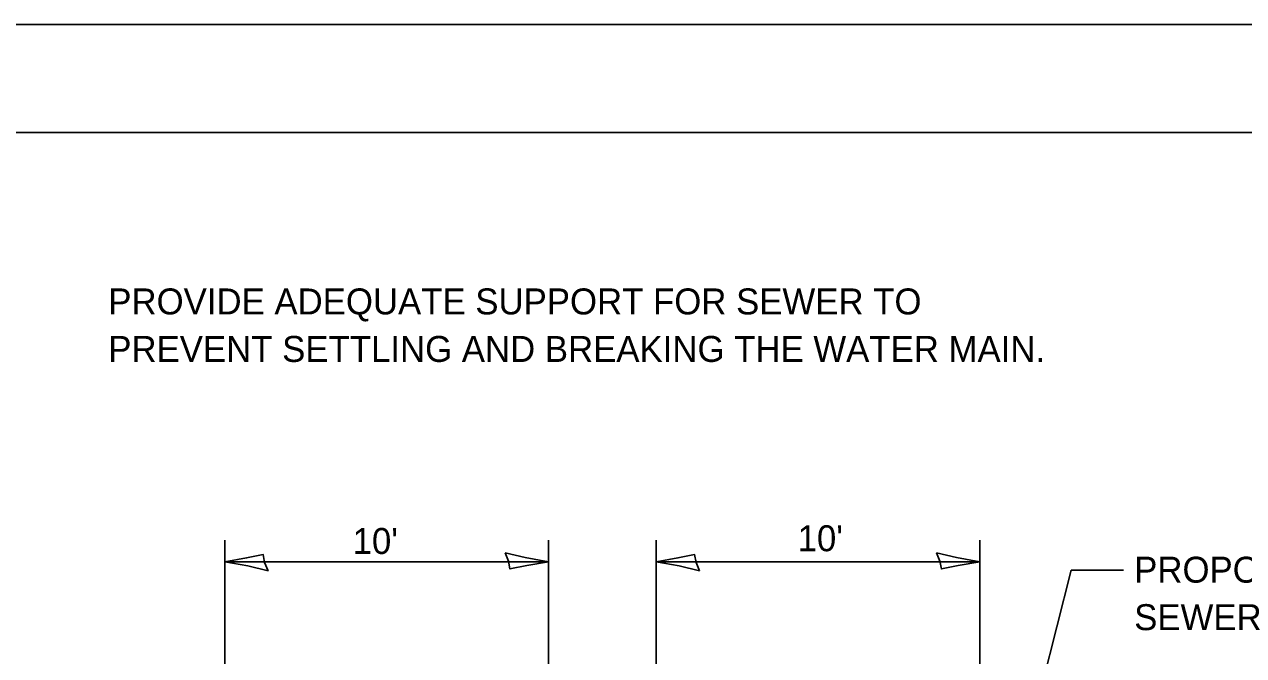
# Model space of a CAD drawing. Extents: x 2133490 to 2172050, y 2138301 to 2145980.
# Drawn here: x 2145509.9 to 2145791.3, y 2139254.8 to 2139400.7 of the extents above; entities that cross this region are included whole.
import ezdxf

# ---------------------------------------------------------------- set-up
doc = ezdxf.new("R2010")
doc.units = 0
for name, color, linetype in [('Design_PR_Roadway Dimensions', 7, 'Continuous'), ('Design_PR_Roadway Notes', 7, 'Continuous'), ('Level 23', 7, 'Continuous'), ('Sheets_50 Reference Boundary', 7, 'Continuous'), ('Sheets_General Details', 7, 'Continuous'), ('Sheets_Printer Plotting Border', 7, 'Continuous')]:
    doc.layers.add(name, color=color, linetype=linetype)

msp = doc.modelspace()

# ---------------------------------------------------------------- linework, layer by layer
at = {"layer": 'Design_PR_Roadway Dimensions'}
for p, q in [((2145556.15, 2139244.16), (2145556.15, 2139281.52)), ((2145630.82, 2139162.3), (2145630.82, 2139281.52)), ((2145655.71, 2139161.51), (2145655.71, 2139281.52)), ((2145730.38, 2139244.16), (2145730.38, 2139281.52)), ((2145630.82, 2139276.54), (2145556.15, 2139276.54)), ((2145655.71, 2139276.54), (2145730.38, 2139276.54)), ((2145743.13, 2139241.67), (2145751.44, 2139274.61)), ((2145751.44, 2139274.61), (2145763.58, 2139274.61))]:
    msp.add_line(p, q, dxfattribs=at)
at = {"layer": 'Level 23'}
for points in [[(2145566.14, 2139274.45), (2145565.33, 2139276.37), (2145565.02, 2139278.21), (2145561.15, 2139277.41), (2145556.15, 2139276.54), (2145561.48, 2139275.57)], [(2145620.82, 2139278.63), (2145621.63, 2139276.71), (2145621.95, 2139274.87), (2145625.82, 2139275.67), (2145630.82, 2139276.54), (2145625.48, 2139277.51)], [(2145665.7, 2139274.45), (2145664.89, 2139276.37), (2145664.58, 2139278.21), (2145660.71, 2139277.41), (2145655.71, 2139276.54), (2145661.04, 2139275.57)], [(2145720.38, 2139278.63), (2145721.19, 2139276.71), (2145721.51, 2139274.87), (2145725.38, 2139275.67), (2145730.38, 2139276.54), (2145725.04, 2139277.51)]]:
    msp.add_lwpolyline(points, close=True, dxfattribs=at)
at = {"layer": 'Sheets_50 Reference Boundary'}
msp.add_lwpolyline([(2144410.59, 2139375.7), (2145985.59, 2139375.7), (2145985.59, 2138375.71), (2144410.59, 2138375.71)], close=True, dxfattribs=at)
at = {"layer": 'Sheets_General Details'}
msp.add_line((2146010.59, 2139400.71), (2144310.59, 2139400.71), dxfattribs=at)
msp.add_lwpolyline([(2144410.59, 2139375.71), (2145985.59, 2139375.71), (2145985.59, 2138325.71), (2144410.59, 2138325.71)], close=True, dxfattribs=at)
at = {"layer": 'Sheets_Printer Plotting Border'}
msp.add_lwpolyline([(2144310.59, 2138300.71), (2146010.59, 2138300.71), (2146010.59, 2139400.71), (2144310.59, 2139400.71)], close=True, dxfattribs=at)

# ---------------------------------------------------------------- texts
at = {"layer": 'Design_PR_Roadway Notes'}
for s, p in [('PROVIDE ADEQUATE SUPPORT FOR SEWER TO', (2145529.25, 2139333.69)), ('PREVENT SETTLING AND BREAKING THE WATER MAIN.', (2145529.25, 2139322.71)), (' PROPOSED', (2145763.79, 2139271.71)), (' SEWER', (2145763.79, 2139260.74))]:
    msp.add_text(s, height=6, dxfattribs=at).set_placement(p)
at = {"layer": 'Level 23'}
for p in [(2145585.64, 2139278.34), (2145688.34, 2139278.97)]:
    msp.add_text("10'", height=6, dxfattribs=at).set_placement(p)

doc.saveas('drawing.dxf')
